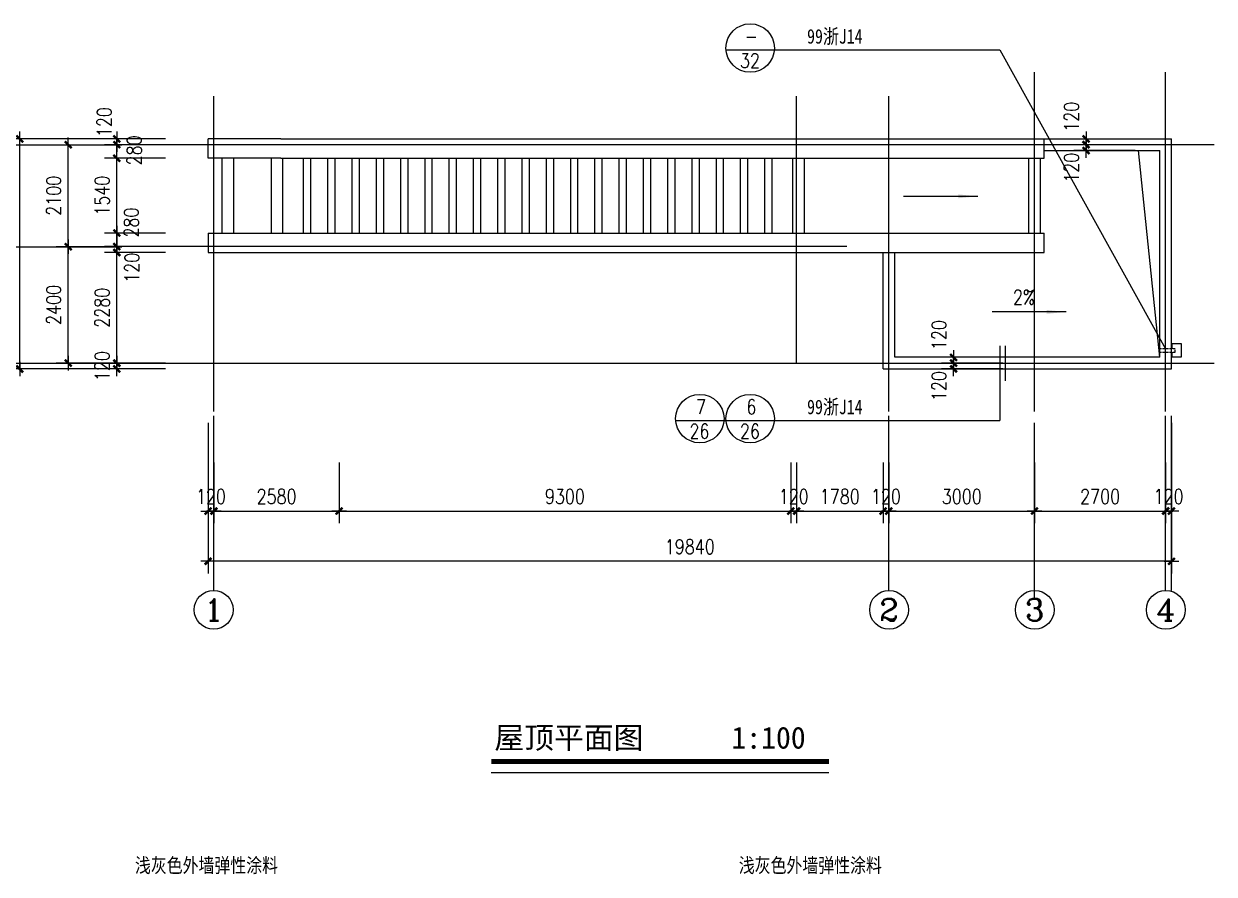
# Model space of a CAD drawing. Extents: x 156584 to 263272, y 27267 to 65241.
# Drawn here: x 186306 to 210821, y 47717 to 65241 of the extents above; entities that cross this region are included whole.
import ezdxf
from ezdxf.enums import TextEntityAlignment as Align

# ---------------------------------------------------------------- set-up
doc = ezdxf.new("R2010")
doc.units = 0
doc.header["$LTSCALE"] = 100
doc.header["$MEASUREMENT"] = 0
doc.header["$PDMODE"] = 34
doc.linetypes.add('DASH', pattern=[0.35, 0.25, -0.1])
doc.layers.get('0').update_dxf_attribs({"color": 1, "linetype": 'CONTINUOUS'})
doc.layers.get('DEFPOINTS').update_dxf_attribs({"linetype": 'CONTINUOUS'})
for name, color, linetype in [('A', 43, 'CONTINUOUS'), ('AXIS', 3, 'CONTINUOUS'), ('AXIS_TEXT', 7, 'CONTINUOUS'), ('DOTE', 252, 'CONTINUOUS'), ('PUB_DIM', 9, 'CONTINUOUS'), ('PUB_TEXT', 7, 'CONTINUOUS'), ('ROOF', 4, 'CONTINUOUS')]:
    doc.layers.add(name, color=color, linetype=linetype)
doc.styles.add('COMPLEX', font='COMPLEX')
doc.styles.add('DIM_FONT', font='SIMPLEX', dxfattribs={"width": 0.8})
doc.styles.add('HEI', font='simhei.ttf', dxfattribs={"width": 0.8})
doc.styles.add('SONG', font='SIMSUN.TTF', dxfattribs={"width": 0.8})
doc.dimstyles.new('DIMB', dxfattribs={"dimtxt": 300, "dimasz": 1, "dimexe": 250, "dimexo": 300, "dimgap": 150, "dimtad": 1, "dimdec": 0, "dimlfac": -1, "dimzin": 0, "dimtxsty": 'DIM_FONT', "dimblk": '_DIMX', "dimblk1": '_DIMX', "dimblk2": '_DIMX', "dimcen": 0.09, "dimse2": 1, "dimclrd": 256, "dimclre": 256, "dimclrt": 256, "dimazin": 3, "dimtfac": 5, "dimtdec": 0, "dimtix": 1, "dimtmove": 0, "dimatfit": 3, "dimtolj": 1, "dimtzin": 0})

# ---------------------------------------------------------------- blocks, each defined once
blk = doc.blocks.new('_DIMX')
blk.add_line((-150, 0), (150, 0))
at = {"const_width": 50}
blk.add_lwpolyline([(-70, -70), (70, 70)], dxfattribs=at)
blk = doc.blocks.new('*D57')
at = {"linetype": 'BYBLOCK'}
for p, q in [((90005, 158958), (90005, 158959)), ((90005, 158837), (90005, 158957)), ((90005, 158837), (90005, 158957)), ((91005, 158837), (89755, 158837)), ((90005, 158836), (90005, 158835))]:
    blk.add_line(p, q, dxfattribs=at)
at = {"layer": 'DEFPOINTS', "color": 0, "linetype": 'BYBLOCK'}
for p in [(90005, 158957), (91005, 158957), (91005, 158837)]:
    blk.add_point(p, dxfattribs=at)
at = {"linetype": 'BYBLOCK'}
for p, rotation in [((90005, 158957), 270), ((90005, 158837), 90)]:
    blk.add_blockref('_DIMX', p, dxfattribs=dict(at, rotation=rotation))
at = {"linetype": 'BYBLOCK', "insert": (90317, 158523), "char_height": 300, "attachment_point": 5, "rotation": 90, "style": 'DIM_FONT'}
blk.add_mtext('\\A1;120', dxfattribs=at)
blk = doc.blocks.new('*D58')
at = {"linetype": 'BYBLOCK'}
for p, q in [((90005, 159238), (90005, 159239)), ((90005, 158957), (90005, 159237)), ((90005, 158957), (90005, 159237)), ((91005, 158957), (89755, 158957)), ((90005, 158956), (90005, 158955))]:
    blk.add_line(p, q, dxfattribs=at)
at = {"layer": 'DEFPOINTS', "color": 0, "linetype": 'BYBLOCK'}
for p in [(90005, 159237), (91005, 159237), (91005, 158957)]:
    blk.add_point(p, dxfattribs=at)
at = {"linetype": 'BYBLOCK'}
for p, rotation in [((90005, 159237), 270), ((90005, 158957), 90)]:
    blk.add_blockref('_DIMX', p, dxfattribs=dict(at, rotation=rotation))
at = {"linetype": 'BYBLOCK', "insert": (90305, 159454), "char_height": 300, "attachment_point": 5, "rotation": 90, "style": 'DIM_FONT'}
blk.add_mtext('\\A1;280', dxfattribs=at)
blk = doc.blocks.new('*D59')
at = {"linetype": 'BYBLOCK'}
for p, q in [((91005, 160777), (89755, 160777)), ((90005, 159238), (90005, 160776)), ((91005, 159237), (89755, 159237))]:
    blk.add_line(p, q, dxfattribs=at)
at = {"layer": 'DEFPOINTS', "color": 0, "linetype": 'BYBLOCK'}
for p in [(90005, 160777), (91005, 160777), (91005, 159237)]:
    blk.add_point(p, dxfattribs=at)
at = {"linetype": 'BYBLOCK'}
for p, rotation in [((90005, 160777), 90), ((90005, 159237), 270)]:
    blk.add_blockref('_DIMX', p, dxfattribs=dict(at, rotation=rotation))
at = {"linetype": 'BYBLOCK', "insert": (89705, 160007), "char_height": 300, "attachment_point": 5, "rotation": 90, "style": 'DIM_FONT'}
blk.add_mtext('\\A1;1540', dxfattribs=at)
blk = doc.blocks.new('*D60')
at = {"linetype": 'BYBLOCK'}
for p, q in [((91005, 161177), (89755, 161177)), ((90005, 161178), (90005, 161179)), ((90005, 161057), (90005, 161177)), ((90005, 161057), (90005, 161177)), ((91005, 161057), (89755, 161057)), ((90005, 161056), (90005, 161055))]:
    blk.add_line(p, q, dxfattribs=at)
at = {"layer": 'DEFPOINTS', "color": 0, "linetype": 'BYBLOCK'}
for p in [(90005, 161177), (91005, 161177), (91005, 161057)]:
    blk.add_point(p, dxfattribs=at)
at = {"linetype": 'BYBLOCK'}
for p, rotation in [((90005, 161177), 270), ((90005, 161057), 90)]:
    blk.add_blockref('_DIMX', p, dxfattribs=dict(at, rotation=rotation))
at = {"linetype": 'BYBLOCK', "insert": (89747, 161522), "char_height": 300, "attachment_point": 5, "rotation": 90, "style": 'DIM_FONT'}
blk.add_mtext('\\A1;120', dxfattribs=at)
blk = doc.blocks.new('*D61')
at = {"linetype": 'BYBLOCK'}
for p, q in [((91005, 161057), (89755, 161057)), ((90005, 161058), (90005, 161059)), ((90005, 160777), (90005, 161057)), ((90005, 160777), (90005, 161057)), ((91005, 160777), (89755, 160777)), ((90005, 160776), (90005, 160775))]:
    blk.add_line(p, q, dxfattribs=at)
at = {"layer": 'DEFPOINTS', "color": 0, "linetype": 'BYBLOCK'}
for p in [(90005, 161057), (91005, 161057), (91005, 160777)]:
    blk.add_point(p, dxfattribs=at)
at = {"linetype": 'BYBLOCK'}
for p, rotation in [((90005, 161057), 270), ((90005, 160777), 90)]:
    blk.add_blockref('_DIMX', p, dxfattribs=dict(at, rotation=rotation))
at = {"linetype": 'BYBLOCK', "insert": (90365, 160939), "char_height": 300, "attachment_point": 5, "rotation": 90, "style": 'DIM_FONT'}
blk.add_mtext('\\A1;280', dxfattribs=at)
blk = doc.blocks.new('*D62')
at = {"linetype": 'BYBLOCK'}
for p, q in [((108249, 156437), (106988, 156437)), ((107238, 156558), (107238, 156559)), ((107238, 156437), (107238, 156557)), ((107238, 156437), (107238, 156557)), ((107238, 156436), (107238, 156435))]:
    blk.add_line(p, q, dxfattribs=at)
at = {"layer": 'DEFPOINTS', "color": 0, "linetype": 'BYBLOCK'}
for p in [(107238, 156557), (108249, 156557), (108249, 156437)]:
    blk.add_point(p, dxfattribs=at)
at = {"linetype": 'BYBLOCK'}
for p, rotation in [((107238, 156557), 270), ((107238, 156437), 90)]:
    blk.add_blockref('_DIMX', p, dxfattribs=dict(at, rotation=rotation))
at = {"linetype": 'BYBLOCK', "insert": (106938, 156084), "char_height": 300, "attachment_point": 5, "rotation": 90, "style": 'DIM_FONT'}
blk.add_mtext('\\A1;120', dxfattribs=at)
blk = doc.blocks.new('*D63')
at = {"linetype": 'BYBLOCK'}
for p, q in [((107238, 156677), (107238, 156678)), ((107238, 156557), (107238, 156676)), ((107238, 156557), (107238, 156676)), ((108249, 156557), (106988, 156557)), ((107238, 156556), (107238, 156555))]:
    blk.add_line(p, q, dxfattribs=at)
at = {"layer": 'DEFPOINTS', "color": 0, "linetype": 'BYBLOCK'}
for p in [(107238, 156676), (108009, 156676), (108249, 156557)]:
    blk.add_point(p, dxfattribs=at)
at = {"linetype": 'BYBLOCK'}
for p, rotation in [((107238, 156676), 270), ((107238, 156557), 90)]:
    blk.add_blockref('_DIMX', p, dxfattribs=dict(at, rotation=rotation))
at = {"linetype": 'BYBLOCK', "insert": (106938, 157133), "char_height": 300, "attachment_point": 5, "rotation": 90, "style": 'DIM_FONT'}
blk.add_mtext('\\A1;120', dxfattribs=at)
blk = doc.blocks.new('*D64')
at = {"linetype": 'BYBLOCK'}
for p, q in [((110976, 160937), (109716, 160937)), ((109966, 161058), (109966, 161059)), ((109966, 160937), (109966, 161057)), ((109966, 160937), (109966, 161057)), ((109966, 160936), (109966, 160935))]:
    blk.add_line(p, q, dxfattribs=at)
at = {"layer": 'DEFPOINTS', "color": 0, "linetype": 'BYBLOCK'}
for p in [(109966, 161057), (110976, 161057), (110976, 160937)]:
    blk.add_point(p, dxfattribs=at)
at = {"linetype": 'BYBLOCK'}
for p, rotation in [((109966, 161057), 270), ((109966, 160937), 90)]:
    blk.add_blockref('_DIMX', p, dxfattribs=dict(at, rotation=rotation))
at = {"linetype": 'BYBLOCK', "insert": (109666, 160584), "char_height": 300, "attachment_point": 5, "rotation": 90, "style": 'DIM_FONT'}
blk.add_mtext('\\A1;120', dxfattribs=at)
blk = doc.blocks.new('*D65')
at = {"linetype": 'BYBLOCK'}
for p, q in [((109966, 161177), (109966, 161178)), ((109966, 161057), (109966, 161176)), ((109966, 161057), (109966, 161176)), ((110976, 161057), (109716, 161057)), ((109966, 161056), (109966, 161055))]:
    blk.add_line(p, q, dxfattribs=at)
at = {"layer": 'DEFPOINTS', "color": 0, "linetype": 'BYBLOCK'}
for p in [(109966, 161176), (110736, 161176), (110976, 161057)]:
    blk.add_point(p, dxfattribs=at)
at = {"linetype": 'BYBLOCK'}
for p, rotation in [((109966, 161176), 270), ((109966, 161057), 90)]:
    blk.add_blockref('_DIMX', p, dxfattribs=dict(at, rotation=rotation))
at = {"linetype": 'BYBLOCK', "insert": (109666, 161633), "char_height": 300, "attachment_point": 5, "rotation": 90, "style": 'DIM_FONT'}
blk.add_mtext('\\A1;120', dxfattribs=at)
blk = doc.blocks.new('*D66')
at = {"linetype": 'BYBLOCK'}
for p, q in [((89806, 161177), (87755, 161177)), ((88005, 156437), (88005, 161176)), ((89806, 156436), (87755, 156436))]:
    blk.add_line(p, q, dxfattribs=at)
at = {"layer": 'DEFPOINTS', "color": 0, "linetype": 'BYBLOCK'}
for p in [(88005, 161177), (89806, 161177), (89806, 156436)]:
    blk.add_point(p, dxfattribs=at)
at = {"linetype": 'BYBLOCK'}
for p, rotation in [((88005, 161177), 90.00009348837568), ((88005, 156436), 270.0000934883757)]:
    blk.add_blockref('_DIMX', p, dxfattribs=dict(at, rotation=rotation))
at = {"linetype": 'BYBLOCK', "insert": (87705, 158807), "char_height": 300, "attachment_point": 5, "rotation": 90.0001, "style": 'DIM_FONT'}
blk.add_mtext('\\A1;4740', dxfattribs=at)
blk = doc.blocks.new('*D67')
at = {"linetype": 'BYBLOCK'}
for p, q in [((89005, 156557), (89005, 158955)), ((90006, 156556), (88755, 156556))]:
    blk.add_line(p, q, dxfattribs=at)
at = {"layer": 'DEFPOINTS', "color": 0, "linetype": 'BYBLOCK'}
for p in [(89005, 158956), (90006, 158956), (90006, 156556)]:
    blk.add_point(p, dxfattribs=at)
at = {"linetype": 'BYBLOCK'}
for p, rotation in [((89005, 158956), 90.00009340632796), ((89005, 156556), 270.0000934063279)]:
    blk.add_blockref('_DIMX', p, dxfattribs=dict(at, rotation=rotation))
at = {"linetype": 'BYBLOCK', "insert": (88705, 157756), "char_height": 300, "attachment_point": 5, "rotation": 90.0001, "style": 'DIM_FONT'}
blk.add_mtext('\\A1;2400', dxfattribs=at)
blk = doc.blocks.new('_AXISO')
blk.add_circle((0, 0), 0.5)
at = {"layer": 'AXIS_TEXT', "style": 'COMPLEX', "width": 1.041667}
blk.add_attdef('A', text='', height=0.56, dxfattribs=at).set_placement((-0.25, -0.28), (0.25, -0.28), align=Align.FIT)
blk = doc.blocks.new('*D68')
at = {"linetype": 'BYBLOCK'}
for p, q in [((89005, 158957), (89005, 161055)), ((90006, 158956), (88755, 158956))]:
    blk.add_line(p, q, dxfattribs=at)
at = {"layer": 'DEFPOINTS', "color": 0, "linetype": 'BYBLOCK'}
for p in [(89005, 161056), (90006, 161056), (90006, 158956)]:
    blk.add_point(p, dxfattribs=at)
at = {"linetype": 'BYBLOCK'}
for p, rotation in [((89005, 161056), 90.00009340632776), ((89005, 158956), 270.0000934063278)]:
    blk.add_blockref('_DIMX', p, dxfattribs=dict(at, rotation=rotation))
at = {"linetype": 'BYBLOCK', "insert": (88705, 160006), "char_height": 300, "attachment_point": 5, "rotation": 90.0001, "style": 'DIM_FONT'}
blk.add_mtext('\\A1;2100', dxfattribs=at)
blk = doc.blocks.new('*D69')
at = {"linetype": 'BYBLOCK'}
for p, q in [((91885, 155327), (91885, 152223)), ((111725, 155327), (111725, 152223)), ((111724, 152473), (91886, 152473))]:
    blk.add_line(p, q, dxfattribs=at)
at = {"layer": 'DEFPOINTS', "color": 0, "linetype": 'BYBLOCK'}
for p in [(91885, 155327), (111725, 155327), (91885, 152473)]:
    blk.add_point(p, dxfattribs=at)
at = {"linetype": 'BYBLOCK', "rotation": 180}
blk.add_blockref('_DIMX', (91885, 152473), dxfattribs=at)
at = {"linetype": 'BYBLOCK'}
blk.add_blockref('_DIMX', (111725, 152473), dxfattribs=at)
at = {"linetype": 'BYBLOCK', "insert": (101805, 152773), "char_height": 300, "attachment_point": 5, "style": 'DIM_FONT'}
blk.add_mtext('\\A1;19840', dxfattribs=at)
blk = doc.blocks.new('*D70')
at = {"linetype": 'BYBLOCK'}
for p, q in [((91005, 156436), (89755, 156436)), ((90005, 156557), (90005, 156558)), ((90005, 156436), (90005, 156556)), ((90005, 156435), (90005, 156434))]:
    blk.add_line(p, q, dxfattribs=at)
at = {"layer": 'DEFPOINTS', "color": 0, "linetype": 'BYBLOCK'}
for p in [(90005, 156556), (91005, 156556), (91005, 156436)]:
    blk.add_point(p, dxfattribs=at)
at = {"linetype": 'BYBLOCK'}
for p, rotation in [((90005, 156556), 270), ((90005, 156436), 90)]:
    blk.add_blockref('_DIMX', p, dxfattribs=dict(at, rotation=rotation))
at = {"linetype": 'BYBLOCK', "insert": (89705, 156496), "char_height": 300, "attachment_point": 5, "rotation": 90, "style": 'DIM_FONT'}
blk.add_mtext('\\A1;120', dxfattribs=at)
blk = doc.blocks.new('*D71')
at = {"linetype": 'BYBLOCK'}
for p, q in [((90005, 156557), (90005, 158836)), ((91005, 156556), (89755, 156556))]:
    blk.add_line(p, q, dxfattribs=at)
at = {"layer": 'DEFPOINTS', "color": 0, "linetype": 'BYBLOCK'}
for p in [(90005, 158837), (91005, 158837), (91005, 156556)]:
    blk.add_point(p, dxfattribs=at)
at = {"linetype": 'BYBLOCK'}
for p, rotation in [((90005, 158837), 90), ((90005, 156556), 270)]:
    blk.add_blockref('_DIMX', p, dxfattribs=dict(at, rotation=rotation))
at = {"linetype": 'BYBLOCK', "insert": (89705, 157697), "char_height": 300, "attachment_point": 5, "rotation": 90, "style": 'DIM_FONT'}
blk.add_mtext('\\A1;2280', dxfattribs=at)
blk = doc.blocks.new('*D72')
at = {"linetype": 'BYBLOCK'}
for p, q in [((92005, 154509), (92005, 153258)), ((92006, 153508), (94584, 153508))]:
    blk.add_line(p, q, dxfattribs=at)
at = {"layer": 'DEFPOINTS', "color": 0, "linetype": 'BYBLOCK'}
for p in [(92005, 154509), (94585, 154509), (94585, 153508)]:
    blk.add_point(p, dxfattribs=at)
at = {"linetype": 'BYBLOCK', "rotation": 180}
blk.add_blockref('_DIMX', (92005, 153508), dxfattribs=at)
at = {"linetype": 'BYBLOCK'}
blk.add_blockref('_DIMX', (94585, 153508), dxfattribs=at)
at = {"linetype": 'BYBLOCK', "insert": (93295, 153808), "char_height": 300, "attachment_point": 5, "style": 'DIM_FONT'}
blk.add_mtext('\\A1;2580', dxfattribs=at)
blk = doc.blocks.new('*D73')
at = {"linetype": 'BYBLOCK'}
for p, q in [((94585, 154509), (94585, 153258)), ((94586, 153508), (103884, 153508))]:
    blk.add_line(p, q, dxfattribs=at)
at = {"layer": 'DEFPOINTS', "color": 0, "linetype": 'BYBLOCK'}
for p in [(94585, 154509), (103885, 154509), (103885, 153508)]:
    blk.add_point(p, dxfattribs=at)
at = {"linetype": 'BYBLOCK', "rotation": 180}
blk.add_blockref('_DIMX', (94585, 153508), dxfattribs=at)
at = {"linetype": 'BYBLOCK'}
blk.add_blockref('_DIMX', (103885, 153508), dxfattribs=at)
at = {"linetype": 'BYBLOCK', "insert": (99235, 153808), "char_height": 300, "attachment_point": 5, "style": 'DIM_FONT'}
blk.add_mtext('\\A1;9300', dxfattribs=at)
blk = doc.blocks.new('*D74')
at = {"linetype": 'BYBLOCK'}
for p, q in [((103885, 154509), (103885, 153258)), ((103884, 153508), (103883, 153508)), ((103885, 153508), (104005, 153508)), ((104006, 153508), (104007, 153508))]:
    blk.add_line(p, q, dxfattribs=at)
at = {"layer": 'DEFPOINTS', "color": 0, "linetype": 'BYBLOCK'}
for p in [(103885, 154509), (104005, 154509), (104005, 153508)]:
    blk.add_point(p, dxfattribs=at)
at = {"linetype": 'BYBLOCK'}
blk.add_blockref('_DIMX', (103885, 153508), dxfattribs=at)
at = {"linetype": 'BYBLOCK', "rotation": 180}
blk.add_blockref('_DIMX', (104005, 153508), dxfattribs=at)
at = {"linetype": 'BYBLOCK', "insert": (103945, 153808), "char_height": 300, "attachment_point": 5, "style": 'DIM_FONT'}
blk.add_mtext('\\A1;120', dxfattribs=at)
blk = doc.blocks.new('*D75')
at = {"linetype": 'BYBLOCK'}
for p, q in [((104005, 154509), (104005, 153258)), ((105785, 154509), (105785, 153258)), ((104006, 153508), (105784, 153508))]:
    blk.add_line(p, q, dxfattribs=at)
at = {"layer": 'DEFPOINTS', "color": 0, "linetype": 'BYBLOCK'}
for p in [(104005, 154509), (105785, 154509), (105785, 153508)]:
    blk.add_point(p, dxfattribs=at)
at = {"linetype": 'BYBLOCK', "rotation": 180}
blk.add_blockref('_DIMX', (104005, 153508), dxfattribs=at)
at = {"linetype": 'BYBLOCK'}
blk.add_blockref('_DIMX', (105785, 153508), dxfattribs=at)
at = {"linetype": 'BYBLOCK', "insert": (104895, 153808), "char_height": 300, "attachment_point": 5, "style": 'DIM_FONT'}
blk.add_mtext('\\A1;1780', dxfattribs=at)
blk = doc.blocks.new('*D76')
at = {"linetype": 'BYBLOCK'}
for p, q in [((91885, 154509), (91885, 153258)), ((91884, 153508), (91883, 153508)), ((91885, 153508), (92005, 153508)), ((92006, 153508), (92007, 153508))]:
    blk.add_line(p, q, dxfattribs=at)
at = {"layer": 'DEFPOINTS', "color": 0, "linetype": 'BYBLOCK'}
for p in [(91885, 154509), (92005, 154509), (92005, 153508)]:
    blk.add_point(p, dxfattribs=at)
at = {"linetype": 'BYBLOCK'}
blk.add_blockref('_DIMX', (91885, 153508), dxfattribs=at)
at = {"linetype": 'BYBLOCK', "rotation": 180}
blk.add_blockref('_DIMX', (92005, 153508), dxfattribs=at)
at = {"linetype": 'BYBLOCK', "insert": (91945, 153808), "char_height": 300, "attachment_point": 5, "style": 'DIM_FONT'}
blk.add_mtext('\\A1;120', dxfattribs=at)
blk = doc.blocks.new('*D77')
at = {"linetype": 'BYBLOCK'}
for p, q in [((105905, 154509), (105905, 153258)), ((108905, 154509), (108905, 153258)), ((105906, 153508), (108904, 153508))]:
    blk.add_line(p, q, dxfattribs=at)
at = {"layer": 'DEFPOINTS', "color": 0, "linetype": 'BYBLOCK'}
for p in [(105905, 154509), (108905, 154509), (108905, 153508)]:
    blk.add_point(p, dxfattribs=at)
at = {"linetype": 'BYBLOCK', "rotation": 180}
blk.add_blockref('_DIMX', (105905, 153508), dxfattribs=at)
at = {"linetype": 'BYBLOCK'}
blk.add_blockref('_DIMX', (108905, 153508), dxfattribs=at)
at = {"linetype": 'BYBLOCK', "insert": (107405, 153808), "char_height": 300, "attachment_point": 5, "style": 'DIM_FONT'}
blk.add_mtext('\\A1;3000', dxfattribs=at)
blk = doc.blocks.new('*D78')
at = {"linetype": 'BYBLOCK'}
for p, q in [((108905, 154509), (108905, 153258)), ((111605, 154509), (111605, 153258)), ((108906, 153508), (111604, 153508))]:
    blk.add_line(p, q, dxfattribs=at)
at = {"layer": 'DEFPOINTS', "color": 0, "linetype": 'BYBLOCK'}
for p in [(108905, 154509), (111605, 154509), (111605, 153508)]:
    blk.add_point(p, dxfattribs=at)
at = {"linetype": 'BYBLOCK', "rotation": 180}
blk.add_blockref('_DIMX', (108905, 153508), dxfattribs=at)
at = {"linetype": 'BYBLOCK'}
blk.add_blockref('_DIMX', (111605, 153508), dxfattribs=at)
at = {"linetype": 'BYBLOCK', "insert": (110255, 153808), "char_height": 300, "attachment_point": 5, "style": 'DIM_FONT'}
blk.add_mtext('\\A1;2700', dxfattribs=at)
blk = doc.blocks.new('*D79')
at = {"linetype": 'BYBLOCK'}
for p, q in [((111605, 154509), (111605, 153258)), ((111604, 153508), (111603, 153508)), ((111605, 153508), (111725, 153508)), ((111726, 153508), (111727, 153508))]:
    blk.add_line(p, q, dxfattribs=at)
at = {"layer": 'DEFPOINTS', "color": 0, "linetype": 'BYBLOCK'}
for p in [(111605, 154509), (111725, 154509), (111725, 153508)]:
    blk.add_point(p, dxfattribs=at)
at = {"linetype": 'BYBLOCK'}
blk.add_blockref('_DIMX', (111605, 153508), dxfattribs=at)
at = {"linetype": 'BYBLOCK', "rotation": 180}
blk.add_blockref('_DIMX', (111725, 153508), dxfattribs=at)
at = {"linetype": 'BYBLOCK', "insert": (111665, 153808), "char_height": 300, "attachment_point": 5, "style": 'DIM_FONT'}
blk.add_mtext('\\A1;120', dxfattribs=at)
blk = doc.blocks.new('*D80')
at = {"linetype": 'BYBLOCK'}
for p, q in [((105785, 154509), (105785, 153258)), ((105784, 153508), (105783, 153508)), ((105785, 153508), (105905, 153508)), ((105906, 153508), (105907, 153508))]:
    blk.add_line(p, q, dxfattribs=at)
at = {"layer": 'DEFPOINTS', "color": 0, "linetype": 'BYBLOCK'}
for p in [(105785, 154509), (105905, 154509), (105905, 153508)]:
    blk.add_point(p, dxfattribs=at)
at = {"linetype": 'BYBLOCK'}
blk.add_blockref('_DIMX', (105785, 153508), dxfattribs=at)
at = {"linetype": 'BYBLOCK', "rotation": 180}
blk.add_blockref('_DIMX', (105905, 153508), dxfattribs=at)
at = {"linetype": 'BYBLOCK', "insert": (105845, 153808), "char_height": 300, "attachment_point": 5, "style": 'DIM_FONT'}
blk.add_mtext('\\A1;120', dxfattribs=at)
blk = doc.blocks.new('_ARROW')
blk.add_solid([(0, 0), (-1, 0.1), (-1, -0.1)])

msp = doc.modelspace()

# ---------------------------------------------------------------- linework, layer by layer
at = {"layer": 'DOTE'}
for p, q in [((207121.4, 57248.9), (207121.4, 64246)), ((209821.4, 57249), (209821.4, 64246)), ((190221.4, 57248.7), (190221.4, 63747.9)), ((202221.4, 58249.1), (202221.4, 63747.9)), ((204121.4, 57248.9), (204121.4, 63747.9)), ((210821.4, 62748.8), (188321.6, 62748.8)), ((203253.3, 60648.8), (188321.6, 60648.8)), ((188321.4, 58248.7), (210821.4, 58249))]:
    msp.add_line(p, q, dxfattribs=at)
at = {"layer": 'PUB_DIM'}
for p, q in [((200766.6, 64705.4), (206406.3, 64705.4)), ((206406.3, 64705.4), (209821.4, 58543.5)), ((185621.6, 62748.3), (188321.6, 62748.3)), ((185621.6, 60648.3), (188321.6, 60648.3)), ((206406.3, 58605.6), (206406.3, 57069.3)), ((185621.3, 58248.2), (188321.4, 58248.2)), ((190221.4, 53565.2), (190221.4, 57165.2)), ((204121.4, 53565.2), (204121.4, 57165.2)), ((209821.4, 53565.2), (209821.4, 57165.2)), ((209941.4, 53565.2), (209941.4, 57165.2)), ((199729.2, 57069.3), (206406.3, 57069.3)), ((207121.4, 53419.6), (207121.4, 57019.6))]:
    msp.add_line(p, q, dxfattribs=at)
for points in [[(205951.1, 61685.5), (204425.4, 61685.5)], [(207774, 59303.9), (206248.3, 59303.9)], [(209955.8, 58543.5), (209955.8, 58654.4), (210139, 58654.4), (210139, 58368.7), (209955.8, 58368.7), (209955.8, 58475.3)]]:
    msp.add_lwpolyline(points, dxfattribs=at)
at = {"layer": 'PUB_DIM', "const_width": 30}
msp.add_lwpolyline([(206518.8, 58605.6), (206518.8, 57881.1)], dxfattribs=at)
at = {"layer": 'PUB_DIM', "linetype": 'DASH', "ltscale": 2}
msp.add_lwpolyline([(210018.8, 58475.3), (210018.8, 58543.5), (209688.5, 58543.5), (209688.5, 58475.3)], close=True, dxfattribs=at)
at = {"layer": 'PUB_DIM'}
for centre in [(201265.3, 64741.1), (200228, 57105), (201265.3, 57105)]:
    msp.add_circle(centre, 500, dxfattribs=at)
at = {"layer": 'PUB_TEXT', "const_width": 105}
msp.add_lwpolyline([(195931.3, 50038.2), (202888, 50038.2)], dxfattribs=at)
at = {"layer": 'PUB_TEXT'}
msp.add_lwpolyline([(195931.3, 49813.2), (202888, 49813.2)], dxfattribs=at)
at = {"layer": 'ROOF'}
for p, q in [((191601.6, 62868.8), (190101.6, 62868.8)), ((190101.6, 62468.8), (190101.6, 62868.8)), ((191601.6, 62868.8), (207321.4, 62868.8)), ((204001.4, 62868.8), (209941.4, 62868.8)), ((207321.4, 62468.8), (207321.4, 62868.8)), ((209941.4, 58129), (209941.4, 62868.8)), ((207321.4, 62628.8), (209701.4, 62628.8)), ((209701.4, 58369.4), (209261.5, 62628.8)), ((209701.4, 58369.4), (209701.4, 62628.8)), ((191601.6, 62468.8), (190101.6, 62468.8)), ((190391.6, 60929.1), (190391.6, 62468.8)), ((190631.6, 60929.1), (190631.6, 62468.8)), ((191397.2, 62468.8), (191397.2, 60929.1)), ((191601.6, 62468.8), (207321.4, 62468.8)), ((191637.2, 62468.8), (191637.2, 60929.1)), ((192062.2, 62468.7), (192062.2, 60929.1)), ((192212.2, 62468.7), (192212.2, 60929.1)), ((192562.2, 62468.7), (192562.2, 60929.1)), ((192712.2, 62468.7), (192712.2, 60929.1)), ((193062.2, 62468.7), (193062.2, 60929.1)), ((193212.2, 62468.7), (193212.2, 60929.1)), ((193562.2, 62468.7), (193562.2, 60929.1)), ((193712.2, 62468.7), (193712.2, 60929.1)), ((194062.2, 62468.7), (194062.2, 60929.1)), ((194212.2, 62468.7), (194212.2, 60929.1)), ((194562.2, 62468.7), (194562.2, 60929.1)), ((194712.2, 62468.7), (194712.2, 60929.1)), ((195062.2, 62468.7), (195062.2, 60929.1)), ((195212.2, 62468.7), (195212.2, 60929.1)), ((195562.2, 62468.7), (195562.2, 60929.1)), ((195712.2, 62468.7), (195712.2, 60929.1)), ((196062.2, 62468.7), (196062.2, 60929.1)), ((196212.2, 62468.7), (196212.2, 60929.1)), ((196562.2, 62468.7), (196562.2, 60929.1)), ((196712.2, 62468.7), (196712.2, 60929.1)), ((197062.2, 62468.7), (197062.2, 60929.1)), ((197212.2, 62468.7), (197212.2, 60929.1)), ((197562.2, 62468.7), (197562.2, 60929.1)), ((197712.2, 62468.7), (197712.2, 60929.1)), ((198062.2, 62468.7), (198062.2, 60929.1)), ((198212.2, 62468.7), (198212.2, 60929.1)), ((198562.2, 62468.7), (198562.2, 60929.1)), ((198712.2, 62468.7), (198712.2, 60929.1)), ((199062.2, 62468.7), (199062.2, 60929.1)), ((199212.2, 62468.7), (199212.2, 60929.1)), ((199562.2, 62468.7), (199562.2, 60929.1)), ((199712.2, 62468.7), (199712.2, 60929.1)), ((200062.2, 62468.7), (200062.2, 60929.1)), ((200212.2, 62468.7), (200212.2, 60929.1)), ((200562.2, 62468.7), (200562.2, 60929.1)), ((200712.2, 62468.7), (200712.2, 60929.1)), ((201062.2, 62468.7), (201062.2, 60929.1)), ((201212.2, 62468.7), (201212.2, 60929.1)), ((201562.2, 62468.7), (201562.2, 60929.1)), ((201712.2, 62468.7), (201712.2, 60929.1)), ((202137.2, 62468.7), (202137.2, 60929.1)), ((202377.4, 62468.7), (202377.4, 60929.1)), ((207001.4, 60929.1), (207001.4, 62468.8)), ((207241.4, 60929.1), (207241.4, 62468.8)), ((190101.6, 60929.1), (190101.6, 60528.8)), ((190101.6, 60929.1), (207321.4, 60929.1)), ((207321.4, 60529.2), (207321.4, 60929.1)), ((190101.6, 60528.8), (192801.2, 60528.8)), ((192801.2, 60528.8), (207321.4, 60529.2)), ((204001.4, 58128.9), (204001.3, 60529.1)), ((204241.4, 58368.7), (204241.4, 60529.1)), ((209701.4, 58369.4), (204241.4, 58368.7)), ((204001.4, 58128.9), (209941.4, 58129))]:
    msp.add_line(p, q, dxfattribs=at)

# ---------------------------------------------------------------- block references
at = {"layer": 'AXIS'}
ref = msp.add_blockref('_AXISO', (190216.2, 53165.2), dxfattribs=dict(at, xscale=800, yscale=800, zscale=800, rotation=180))
ref.add_attrib('A', '1', dxfattribs={"layer": 'AXIS_TEXT', "height": 448, "style": 'COMPLEX', "width": 2.083333}).set_placement((190016.2, 52941.2), (190416.2, 52941.2), align=Align.FIT)
ref = msp.add_blockref('_AXISO', (204126.2, 53165.2), dxfattribs=dict(at, xscale=800, yscale=800, zscale=800, rotation=180))
ref.add_attrib('A', '2', dxfattribs={"layer": 'AXIS_TEXT', "height": 448, "style": 'COMPLEX', "width": 1.339286}).set_placement((203926.2, 52941.2), (204326.2, 52941.2), align=Align.FIT)
ref = msp.add_blockref('_AXISO', (207126.2, 53165.2), dxfattribs=dict(at, xscale=800, yscale=800, zscale=800, rotation=180))
ref.add_attrib('A', '3', dxfattribs={"layer": 'AXIS_TEXT', "height": 448, "style": 'COMPLEX', "width": 1.339286}).set_placement((206926.2, 52941.2), (207326.2, 52941.2), align=Align.FIT)
ref = msp.add_blockref('_AXISO', (209826.2, 53165.2), dxfattribs=dict(at, xscale=800, yscale=800, zscale=800, rotation=180))
ref.add_attrib('A', '4', dxfattribs={"layer": 'AXIS_TEXT', "height": 448, "style": 'COMPLEX', "width": 1.171875}).set_placement((209626.2, 52941.2), (210026.2, 52941.2), align=Align.FIT)
at = {"layer": 'PUB_DIM', "xscale": 400, "yscale": 400, "zscale": 400}
for p in [(205951.1, 61685.5), (207774, 59303.9)]:
    msp.add_blockref('_ARROW', p, dxfattribs=at)

# ---------------------------------------------------------------- texts
at = {"layer": 'A', "style": 'HEI'}
for s, p in [('屋顶平面图       ', (195997.1, 50306.2)), ('1:100', (200878.1, 50305.1))]:
    msp.add_text(s, height=450, dxfattribs=at).set_placement(p)
at = {"layer": 'PUB_DIM', "width": 0.8}
for s, style, p in [('99浙J14', 'SONG', (203008.8, 64987.4)), ('-', 'DIM_FONT', (201289.6, 64983.5)), ('32', 'DIM_FONT', (201258.8, 64480.4)), ('2%', 'DIM_FONT', (206902.6, 59606.5)), ('7', 'DIM_FONT', (200252.3, 57347.4)), ('6', 'DIM_FONT', (201289.6, 57347.4)), ('99浙J14', 'SONG', (203008.8, 57351.3)), ('26', 'DIM_FONT', (200221.5, 56844.3)), ('26', 'DIM_FONT', (201258.8, 56844.3)), ('浅灰色外墙弹性涂料', 'SONG', (190068.5, 47906.8)), ('浅灰色外墙弹性涂料', 'SONG', (202504.3, 47906.8))]:
    msp.add_text(s, height=300, dxfattribs=dict(at, style=style)).set_placement(p, align=Align.MIDDLE)

# ---------------------------------------------------------------- dimensions: what is measured, and where the dimension line sits
at = {"layer": 'PUB_DIM'}
for base, p1, p2, angle, override, picture, middle, dimtype in [((188221.6, 62869.2), (189221.6, 62749.2), (189221.6, 62869.2), 270, {"dimexo": 0, "dimblk1": '_DIMX', "dimblk2": '_DIMX', "dimsah": 1, "dimse2": 0}, '*D60', (187963.2, 63214.1), 128), ((208181.9, 62868.6), (209192.5, 62748.8), (208952.5, 62868.6), 90, {"dimexo": 0, "dimblk1": '_DIMX', "dimblk2": '_DIMX', "dimsah": 1}, '*D65', (207881.9, 63324.8), 128), ((188221.6, 62749.2), (189221.6, 62469.2), (189221.6, 62749.2), 270, {"dimexo": 0, "dimblk1": '_DIMX', "dimblk2": '_DIMX', "dimsah": 1, "dimse2": 0}, '*D61', (188581.6, 62631), 128), ((208181.9, 62748.8), (209192.5, 62628.8), (209192.5, 62748.8), 90, {"dimexo": 0, "dimblk1": '_DIMX', "dimblk2": '_DIMX', "dimsah": 1}, '*D64', (207881.9, 62275.7), 129), ((188221.6, 60929.2), (189221.6, 60649.2), (189221.6, 60929.2), 270, {"dimexo": 0, "dimblk1": '_DIMX', "dimblk2": '_DIMX', "dimsah": 1}, '*D58', (188521.6, 61145.7), 128), ((188221.6, 60649.2), (189221.6, 60529.2), (189221.6, 60649.2), 270, {"dimexo": 0, "dimblk1": '_DIMX', "dimblk2": '_DIMX', "dimsah": 1}, '*D57', (188532.7, 60215.4), 128), ((205454.6, 58368.7), (206465.2, 58248.9), (206225.2, 58368.7), 90, {"dimexo": 0, "dimblk1": '_DIMX', "dimblk2": '_DIMX', "dimsah": 1}, '*D63', (205154.6, 58824.9), 128), ((205454.6, 58248.9), (206465.2, 58128.9), (206465.2, 58248.9), 90, {"dimexo": 0, "dimblk1": '_DIMX', "dimblk2": '_DIMX', "dimsah": 1}, '*D62', (205154.6, 57775.8), 129)]:
    dim = msp.add_linear_dim(base=base, p1=p1, p2=p2, angle=angle, dimstyle='DIMB', override=override, dxfattribs=at)
    dim.commit()
    dim.dimension.update_dxf_attribs({"geometry": picture, "text_midpoint": middle, "dimtype": dimtype, "insert": (98216.2, -98307.8)})
for p1, p2, distance, override, picture, middle in [((188021.8, 58128.7), (188021.8, 62868.8), 1800.3, {"dimexo": 0, "dimblk1": '_DIMX', "dimblk2": '_DIMX', "dimsah": 1, "dimse2": 0}, '*D66', (185921.6, 60498.7)), ((188221.8, 60648.3), (188221.8, 62748.3), 1000.3, {"dimexo": 0, "dimblk1": '_DIMX', "dimblk2": '_DIMX', "dimsah": 1}, '*D68', (186921.6, 61698.3)), ((188221.8, 58248.3), (188221.8, 60648.3), 1000.3, {"dimexo": 0, "dimblk1": '_DIMX', "dimblk2": '_DIMX', "dimsah": 1}, '*D67', (186921.6, 59448.3)), ((189221.6, 58128.7), (189221.6, 58248.7), 1000, {"dimexo": 0, "dimblk1": '_DIMX', "dimblk2": '_DIMX', "dimsah": 1}, '*D70', (187921.6, 58188.7)), ((209941.4, 57019.6), (190101.4, 57019.6), 2854.4, {"dimexo": 0, "dimblk1": '_DIMX', "dimblk2": '_DIMX', "dimsah": 1, "dimse2": 0}, '*D69', (200021.4, 54465.2)), ((190101.4, 56201.3), (190221.4, 56201.3), -1000.9, {"dimexo": 0, "dimblk1": '_DIMX', "dimblk2": '_DIMX', "dimsah": 1}, '*D76', (190161.4, 55500.4)), ((190221.2, 56201.3), (192801.2, 56201.3), -1000.9, {"dimexo": 0, "dimblk1": '_DIMX', "dimblk2": '_DIMX', "dimsah": 1}, '*D72', (191511.2, 55500.4)), ((192801.2, 56201.3), (202101.2, 56201.3), -1000.9, {"dimexo": 0, "dimblk1": '_DIMX', "dimblk2": '_DIMX', "dimsah": 1}, '*D73', (197451.2, 55500.4)), ((202101.2, 56201.3), (202221.2, 56201.3), -1000.9, {"dimexo": 0, "dimblk1": '_DIMX', "dimblk2": '_DIMX', "dimsah": 1}, '*D74', (202161.2, 55500.4)), ((202221.2, 56201.3), (204001.4, 56201.3), -1000.9, {"dimexo": 0, "dimblk1": '_DIMX', "dimblk2": '_DIMX', "dimsah": 1, "dimse2": 0}, '*D75', (203111.3, 55500.4)), ((204001.4, 56201.3), (204121.4, 56201.3), -1000.9, {"dimexo": 0, "dimblk1": '_DIMX', "dimblk2": '_DIMX', "dimsah": 1}, '*D80', (204061.4, 55500.4)), ((204121.2, 56201.3), (207121.4, 56201.3), -1000.9, {"dimexo": 0, "dimblk1": '_DIMX', "dimblk2": '_DIMX', "dimsah": 1, "dimse2": 0}, '*D77', (205621.3, 55500.4)), ((207121.2, 56201.3), (209821.4, 56201.3), -1000.9, {"dimexo": 0, "dimblk1": '_DIMX', "dimblk2": '_DIMX', "dimsah": 1, "dimse2": 0}, '*D78', (208471.3, 55500.4)), ((209821.4, 56201.4), (209941.4, 56201.4), -1000.9, {"dimexo": 0, "dimblk1": '_DIMX', "dimblk2": '_DIMX', "dimsah": 1}, '*D79', (209881.4, 55500.4))]:
    dim = msp.add_aligned_dim(p1=p1, p2=p2, distance=distance, dimstyle='DIMB', override=override, dxfattribs=at)
    dim.commit()
    dim.dimension.update_dxf_attribs({"geometry": picture, "text_midpoint": middle, "insert": (98216.2, -98307.8)})
for base, p1, p2, override, picture, middle in [((188221.6, 62469.2), (189221.6, 60929.2), (189221.6, 62469.2), {"dimexo": 0, "dimblk1": '_DIMX', "dimblk2": '_DIMX', "dimsah": 1, "dimse2": 0}, '*D59', (187921.6, 61699.2)), ((188221.6, 60528.8), (189221.6, 58248.7), (189221.6, 60528.8), {"dimexo": 0, "dimblk1": '_DIMX', "dimblk2": '_DIMX', "dimsah": 1}, '*D71', (187921.6, 59388.7))]:
    dim = msp.add_linear_dim(base=base, p1=p1, p2=p2, angle=270, dimstyle='DIMB', override=override, dxfattribs=at)
    dim.commit()
    dim.dimension.update_dxf_attribs({"geometry": picture, "text_midpoint": middle, "insert": (98216.2, -98307.8)})

doc.saveas('drawing.dxf')
